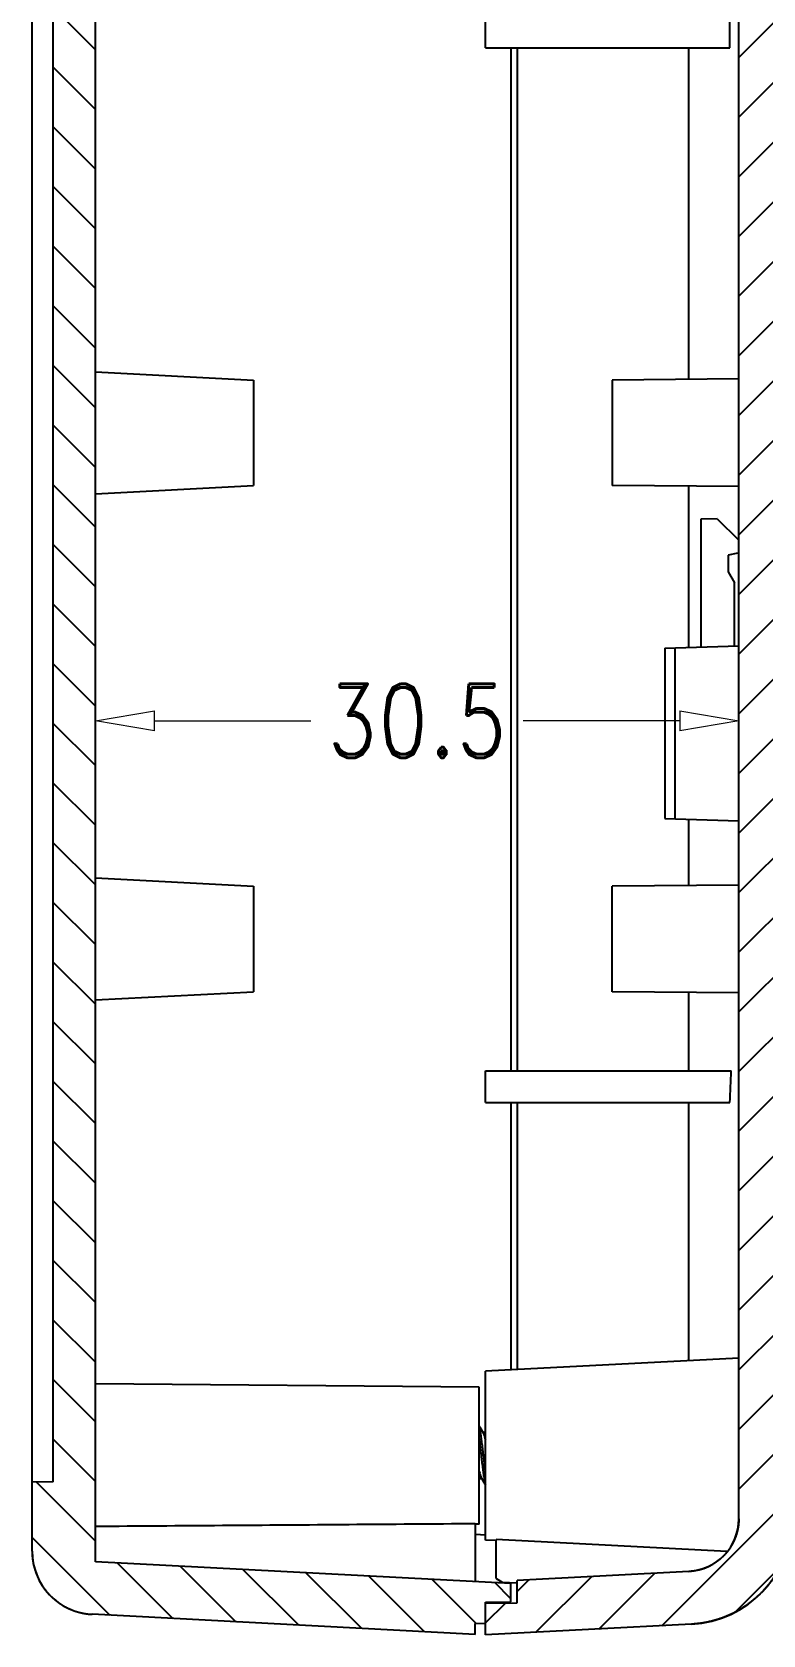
# Model space of a CAD drawing. Header units: millimetres. Extents: x 4625 to 5204, y 1432 to 1835.
# Drawn here: x 4814.1 to 4848.7, y 1588.7 to 1664.7 of the extents above; entities that cross this region are included whole.
import ezdxf

# ---------------------------------------------------------------- set-up
doc = ezdxf.new("R2010")
doc.units = ezdxf.units.MM
doc.layers.add('dim', color=3, linetype='Continuous', lineweight=9)
doc.styles.add('longtou', font='romand.shx', dxfattribs={"width": 0.8, "bigfont": 'fangsong.shx'})
doc.dimstyles.new('YanXiu', dxfattribs={"dimtxt": 2.5, "dimasz": 2.2, "dimexe": 1, "dimexo": 0, "dimgap": 0.66, "dimtad": 0, "dimzin": 1, "dimdsep": 46, "dimtxsty": 'longtou', "dimblk": 'CLOSEDBLANK', "dimcen": 0, "dimclrd": 3, "dimclre": 3, "dimclrt": 7, "dimazin": 0, "dimtfac": 1, "dimtofl": 0, "dimtmove": 0, "dimatfit": 3, "dimldrblk": 'CLOSEDBLANK', "dimfxl": 1, "dimlwd": 5, "dimlwe": 5, "dimarcsym": 0})

# ---------------------------------------------------------------- blocks, each defined once
blk = doc.blocks.new('_ClosedBlank')
at = {"color": 0, "linetype": 'ByBlock', "lineweight": -2}
for p, q in [((-1, 0.167), (0, 0)), ((-1, 0.167), (-1, -0.167)), ((0, 0), (-1, -0.167))]:
    blk.add_line(p, q, dxfattribs=at)
blk = doc.blocks.new('*D36')
at = {"layer": 'Defpoints', "color": 0}
for p in [(4817.068, 1632.077), (4847.568, 1627.33), (4817.068, 1627.121)]:
    blk.add_point(p, dxfattribs=at)
at = {"layer": 'dim', "color": 3, "lineweight": 5}
for p, q in [((4817.068, 1627.121), (4817.068, 1632.776)), ((4847.568, 1627.33), (4847.568, 1632.776)), ((4819.868, 1632.077), (4827.285, 1632.077)), ((4844.768, 1632.077), (4837.351, 1632.077))]:
    blk.add_line(p, q, dxfattribs=at)
at = {"layer": 'dim', "color": 3, "lineweight": 5, "xscale": 2.8, "yscale": 2.8, "zscale": 2.8, "rotation": 180}
blk.add_blockref('_ClosedBlank', (4817.068, 1632.077), dxfattribs=at)
at = {"layer": 'dim', "color": 3, "lineweight": 5, "xscale": 2.8, "yscale": 2.8, "zscale": 2.8}
blk.add_blockref('_ClosedBlank', (4847.568, 1632.077), dxfattribs=at)
at = {"layer": 'dim', "color": 7, "insert": (4832.318, 1632.077), "char_height": 3.5, "attachment_point": 5, "style": 'longtou'}
blk.add_mtext('30.5', dxfattribs=at)

msp = doc.modelspace()

# ---------------------------------------------------------------- hatches: boundary and pattern name
at = {"linetype": 'Continuous'}
h = msp.add_hatch(dxfattribs=at)
h.set_pattern_fill('DEFAULT__9', color=5, scale=2, angle=135, style=0, pattern_type=0)
h.set_pattern_definition([(135, (3863.7628, 1211.4677), (-1.4142136, -1.4142136), [])])
edge = h.paths.add_edge_path()
edge.add_line((4835.568, 1589.286), (4835.568, 1590.289))
edge.add_line((4835.068, 1589.277), (4835.568, 1589.286))
edge.add_line((4835.068, 1588.762), (4835.068, 1589.277))
edge.add_line((4835.068, 1588.762), (4816.911, 1589.713))
edge.add_spline(control_points=[(4814.068, 1592.709), (4814.068, 1591.024), (4815.228, 1589.802), (4816.911, 1589.713)], knot_values=[0, 0, 0, 0, 1, 1, 1, 1], weights=[1, 0.816916, 0.816916, 1], degree=3, periodic=0)
edge.add_line((4814.068, 1592.709), (4814.068, 1595.986))
edge.add_line((4815.068, 1596.003), (4814.068, 1595.986))
edge.add_line((4815.068, 1596.003), (4815.068, 1733.468))
edge.add_line((4815.068, 1733.468), (4814.068, 1733.486))
edge.add_line((4814.068, 1733.486), (4814.068, 1736.762))
edge.add_spline(control_points=[(4814.068, 1736.762), (4814.068, 1738.447), (4815.228, 1739.67), (4816.911, 1739.758)], knot_values=[0, 0, 0, 0, 1, 1, 1, 1], weights=[1, 0.816916, 0.816916, 1], degree=3, periodic=0)
edge.add_line((4816.911, 1739.758), (4824.515, 1740.156))
edge.add_spline(control_points=[(4824.515, 1740.156), (4824.793, 1740.171), (4825.006, 1740.35), (4825.068, 1740.622)], knot_values=[0, 0, 0, 0, 1, 1, 1, 1], weights=[1, 0.865203, 0.865203, 1], degree=3, periodic=0)
edge.add_line((4825.068, 1740.622), (4826.566, 1740.635))
edge.add_line((4826.566, 1740.635), (4827.068, 1740.435))
edge.add_line((4827.068, 1739.736), (4827.068, 1740.435))
edge.add_line((4826.068, 1739.736), (4827.068, 1739.736))
edge.add_line((4826.068, 1738.436), (4826.068, 1739.736))
edge.add_line((4826.068, 1738.436), (4827.068, 1738.436))
edge.add_line((4827.068, 1737.466), (4827.068, 1738.436))
edge.add_line((4818.25, 1737.312), (4827.068, 1737.466))
edge.add_spline(control_points=[(4818.25, 1737.312), (4818.017, 1737.308), (4817.785, 1737.3), (4817.552, 1737.288)], knot_values=[0, 0, 0, 0, 1, 1, 1, 1], weights=[1, 0.999898, 0.999898, 1], degree=3, periodic=0)
edge.add_line((4817.068, 1737.263), (4817.552, 1737.288))
edge.add_line((4817.068, 1592.209), (4817.068, 1737.263))
edge.add_line((4836.768, 1591.176), (4817.068, 1592.209))
edge.add_line((4836.768, 1590.31), (4836.768, 1591.176))
edge.add_line((4835.568, 1590.289), (4836.768, 1590.31))
h = msp.add_hatch(dxfattribs=at)
h.set_pattern_fill('A', color=5, scale=2, angle=45, style=0, pattern_type=0)
h.set_pattern_definition([(45, (3863.7628, 1211.4677), (-1.4142136, 1.4142136), [])])
edge = h.paths.add_edge_path()
edge.add_line((4835.568, 1588.736), (4835.568, 1590.239))
edge.add_line((4835.568, 1590.239), (4837.068, 1590.265))
edge.add_line((4837.068, 1590.265), (4837.068, 1591.318))
edge.add_line((4845.199, 1591.744), (4837.068, 1591.318))
edge.add_spline(control_points=[(4847.568, 1594.24), (4847.568, 1592.836), (4846.601, 1591.817), (4845.199, 1591.744)], knot_values=[0, 0, 0, 0, 1, 1, 1, 1], weights=[1, 0.816916, 0.816916, 1], degree=3, periodic=0)
edge.add_line((4847.568, 1594.24), (4847.568, 1735.231))
edge.add_spline(control_points=[(4847.568, 1735.231), (4847.568, 1736.087), (4847.163, 1736.842), (4846.449, 1737.315)], knot_values=[0, 0, 0, 0, 1, 1, 1, 1], weights=[1, 0.92066, 0.92066, 1], degree=3, periodic=0)
edge.add_spline(control_points=[(4846.449, 1737.315), (4846.289, 1737.421), (4846.106, 1737.478), (4845.914, 1737.481)], knot_values=[0, 0, 0, 0, 1, 1, 1, 1], weights=[1, 0.973328, 0.973328, 1], degree=3, periodic=0)
edge.add_line((4843.068, 1737.531), (4845.914, 1737.481))
edge.add_line((4843.068, 1737.531), (4843.068, 1738.436))
edge.add_line((4844.068, 1738.436), (4843.068, 1738.436))
edge.add_line((4844.068, 1738.436), (4844.068, 1739.736))
edge.add_line((4844.068, 1739.736), (4843.068, 1739.736))
edge.add_line((4843.068, 1739.736), (4843.068, 1740.466))
edge.add_line((4843.57, 1740.666), (4843.068, 1740.466))
edge.add_line((4845.068, 1740.653), (4843.57, 1740.666))
edge.add_spline(control_points=[(4845.068, 1740.653), (4845.132, 1740.401), (4845.329, 1740.231), (4845.587, 1740.204)], knot_values=[0, 0, 0, 0, 1, 1, 1, 1], weights=[1, 0.880203, 0.880203, 1], degree=3, periodic=0)
edge.add_spline(control_points=[(4850.068, 1735.231), (4850.068, 1737.924), (4848.266, 1739.924), (4845.587, 1740.204)], knot_values=[0, 0, 0, 0, 1, 1, 1, 1], weights=[1, 0.828608, 0.828608, 1], degree=3, periodic=0)
edge.add_line((4850.068, 1726.236), (4850.068, 1735.231))
edge.add_line((4849.568, 1726.227), (4850.068, 1726.236))
edge.add_line((4849.568, 1725.236), (4849.568, 1726.227))
edge.add_line((4850.268, 1725.223), (4849.568, 1725.236))
edge.add_line((4850.268, 1684.736), (4850.268, 1725.223))
edge.add_line((4850.268, 1684.736), (4850.068, 1684.732))
edge.add_line((4850.068, 1644.739), (4850.068, 1684.732))
edge.add_line((4850.268, 1644.736), (4850.068, 1644.739))
edge.add_line((4850.268, 1604.248), (4850.268, 1644.736))
edge.add_line((4850.268, 1604.248), (4849.568, 1604.236))
edge.add_line((4849.568, 1603.244), (4849.568, 1604.236))
edge.add_line((4849.568, 1603.244), (4850.068, 1603.236))
edge.add_line((4850.068, 1594.24), (4850.068, 1603.236))
edge.add_spline(control_points=[(4850.068, 1594.24), (4850.068, 1591.432), (4848.135, 1589.394), (4845.33, 1589.247)], knot_values=[0, 0, 0, 0, 1, 1, 1, 1], weights=[1, 0.816916, 0.816916, 1], degree=3, periodic=0)
edge.add_line((4845.33, 1589.247), (4835.568, 1588.736))

# ---------------------------------------------------------------- linework, layer by layer
at = {"color": 7, "linetype": 'Continuous'}
for p, q in [((4814.068, 1592.709), (4814.068, 1736.762)), ((4817.068, 1592.209), (4817.068, 1737.263)), ((4817.068, 1592.209), (4817.068, 1737.263)), ((4847.568, 1594.24), (4847.568, 1735.231)), ((4847.568, 1594.24), (4847.568, 1735.231)), ((4815.068, 1596.003), (4815.068, 1733.468)), ((4815.068, 1596.003), (4815.068, 1733.468)), ((4835.568, 1663.986), (4835.568, 1665.486)), ((4835.568, 1663.986), (4847.137, 1663.986)), ((4836.768, 1663.986), (4836.768, 1615.486)), ((4837.068, 1663.986), (4837.068, 1615.486)), ((4845.199, 1648.267), (4845.199, 1663.986)), ((4817.068, 1648.629), (4824.568, 1648.236)), ((4824.568, 1648.236), (4824.568, 1643.236)), ((4847.568, 1648.288), (4841.568, 1648.236)), ((4841.568, 1648.236), (4841.568, 1643.236)), ((4817.068, 1642.842), (4824.568, 1643.236)), ((4847.568, 1643.183), (4841.568, 1643.236)), ((4845.199, 1635.559), (4845.199, 1643.204)), ((4846.548, 1641.66), (4845.768, 1641.633)), ((4845.768, 1641.633), (4845.768, 1635.578)), ((4846.548, 1641.66), (4847.568, 1640.64)), ((4847.52, 1640.02), (4847.068, 1639.94)), ((4847.068, 1639.94), (4847.068, 1639.14)), ((4847.068, 1639.14), (4847.368, 1638.621)), ((4847.368, 1635.643), (4847.368, 1638.621)), ((4844.068, 1635.519), (4847.568, 1635.641)), ((4844.551, 1627.435), (4844.551, 1635.536)), ((4844.068, 1635.519), (4844.068, 1627.452)), ((4844.068, 1627.452), (4847.568, 1627.33)), ((4845.199, 1624.267), (4845.199, 1627.413)), ((4817.068, 1624.629), (4824.568, 1624.236)), ((4824.568, 1624.236), (4824.568, 1619.236)), ((4847.568, 1624.288), (4841.568, 1624.236)), ((4841.568, 1619.236), (4841.568, 1624.236)), ((4817.068, 1618.842), (4824.568, 1619.236)), ((4847.568, 1619.183), (4841.568, 1619.236)), ((4845.199, 1615.486), (4845.199, 1619.204)), ((4835.568, 1613.986), (4835.568, 1615.486)), ((4835.568, 1615.486), (4847.21, 1615.486)), ((4835.568, 1613.986), (4847.143, 1613.986)), ((4836.768, 1613.986), (4836.768, 1601.298)), ((4837.068, 1613.986), (4837.068, 1601.314)), ((4845.199, 1601.74), (4845.199, 1613.986)), ((4847.568, 1601.864), (4835.568, 1601.236)), ((4835.268, 1600.486), (4817.068, 1600.644)), ((4835.568, 1593.236), (4835.568, 1601.236)), ((4835.268, 1593.987), (4835.268, 1600.484)), ((4835.568, 1598.336), (4835.448, 1598.336)), ((4835.367, 1597.247), (4835.365, 1597.263)), ((4835.371, 1597.212), (4835.367, 1597.247)), ((4835.469, 1597.224), (4835.465, 1597.263)), ((4815.068, 1596.003), (4814.068, 1595.986)), ((4815.068, 1596.003), (4814.068, 1595.986)), ((4835.389, 1596.136), (4835.268, 1596.136)), ((4814.068, 1592.709), (4814.068, 1595.986)), ((4835.068, 1594.022), (4835.068, 1591.265)), ((4835.268, 1593.986), (4835.068, 1593.984)), ((4835.068, 1593.515), (4835.573, 1593.489)), ((4836.068, 1593.209), (4835.568, 1593.236)), ((4836.068, 1591.407), (4836.068, 1593.255)), ((4847.004, 1592.69), (4836.068, 1593.255)), ((4836.768, 1591.176), (4817.068, 1592.209)), ((4836.768, 1591.176), (4817.068, 1592.209)), ((4845.199, 1591.744), (4837.068, 1591.318)), ((4845.199, 1591.744), (4837.068, 1591.318)), ((4836.068, 1591.407), (4836.354, 1591.242)), ((4836.354, 1591.242), (4837.068, 1591.204)), ((4836.768, 1590.31), (4836.768, 1591.22)), ((4836.768, 1590.31), (4836.768, 1591.176)), ((4837.068, 1590.265), (4837.068, 1591.318)), ((4837.068, 1590.265), (4837.068, 1591.318)), ((4835.568, 1590.289), (4836.768, 1590.31)), ((4835.568, 1590.289), (4836.768, 1590.31)), ((4835.568, 1588.736), (4835.568, 1590.289)), ((4835.568, 1589.286), (4835.568, 1590.289)), ((4835.568, 1590.239), (4837.068, 1590.265)), ((4835.568, 1590.239), (4837.068, 1590.265)), ((4835.568, 1588.736), (4835.568, 1590.239)), ((4835.068, 1588.762), (4816.911, 1589.713)), ((4835.068, 1588.762), (4816.911, 1589.713)), ((4835.068, 1589.277), (4835.568, 1589.286)), ((4835.068, 1589.277), (4835.568, 1589.286)), ((4835.068, 1588.762), (4835.068, 1589.277)), ((4835.068, 1588.762), (4835.068, 1589.277)), ((4845.33, 1589.247), (4835.568, 1588.736)), ((4845.33, 1589.247), (4835.568, 1588.736))]:
    msp.add_line(p, q, dxfattribs=at)
for points in [[(4835.471, 1598.296), (4835.311, 1598.565), (4835.268, 1598.638)], [(4835.365, 1596.175), (4835.529, 1595.899), (4835.568, 1595.833)]]:
    msp.add_lwpolyline(points, dxfattribs=at)
for centre, radius, start, end in [((4847.468, 1640.316), 0.3, 279.98925, 289.93953), ((4604.081, 1625.547), 243.337, 357.27667, 357.6302), ((4845.068, 1594.24), 2.5, 273, 0), ((4845.068, 1594.24), 5, 273, 0), ((4817.068, 1592.709), 3, 180, 267)]:
    msp.add_arc(centre, radius, start, end, dxfattribs=at)
for points, start_tangent, end_tangent in [([(4847.137, 1663.986), (4847.137, 1664.486), (4847.137, 1664.986), (4847.137, 1665.486)], (0.000711, 1), (-0.000711, 1)), ([(4835.465, 1597.263), (4835.429, 1597.564), (4835.394, 1597.852), (4835.359, 1598.114), (4835.323, 1598.341), (4835.288, 1598.522), (4835.268, 1598.593)], (-0.115861, 0.993265), (-0.274727, 0.961522)), ([(4835.569, 1597.98), (4835.552, 1598.054), (4835.515, 1598.189), (4835.478, 1598.284), (4835.472, 1598.296)], (-0.211721, 0.97733), (-0.451783, 0.892128)), ([(4835.365, 1597.263), (4835.329, 1597.564), (4835.294, 1597.852), (4835.269, 1598.043)], (-0.115861, 0.993265), (-0.137757, 0.990466)), ([(4835.568, 1595.877), (4835.542, 1595.978), (4835.507, 1596.168), (4835.471, 1596.402), (4835.436, 1596.67), (4835.4, 1596.961), (4835.371, 1597.212)], (-0.252814, 0.967515), (-0.115869, 0.993265)), ([(4835.568, 1596.426), (4835.536, 1596.67), (4835.5, 1596.961), (4835.469, 1597.224)], (-0.13852, 0.99036), (-0.115854, 0.993266)), ([(4835.267, 1596.491), (4835.285, 1596.413), (4835.322, 1596.279), (4835.359, 1596.186), (4835.364, 1596.175)], (0.211751, -0.977324), (0.453167, -0.891426)), ([(4817.068, 1593.891), (4823.094, 1593.934), (4829.094, 1593.978), (4835.068, 1594.022)], (0.999974, 0.007179), (0.999972, 0.007474)), ([(4847.568, 1594.24), (4847.568, 1594.213), (4847.568, 1594.186), (4847.567, 1594.159), (4847.566, 1594.132), (4847.564, 1594.104), (4847.563, 1594.077), (4847.561, 1594.049), (4847.559, 1594.022), (4847.556, 1593.994), (4847.553, 1593.966), (4847.55, 1593.938), (4847.546, 1593.911), (4847.542, 1593.883), (4847.538, 1593.855), (4847.534, 1593.826), (4847.529, 1593.798), (4847.524, 1593.77), (4847.518, 1593.742), (4847.512, 1593.714), (4847.506, 1593.685), (4847.499, 1593.657), (4847.492, 1593.629), (4847.485, 1593.601), (4847.477, 1593.572), (4847.469, 1593.544), (4847.461, 1593.516), (4847.452, 1593.488), (4847.443, 1593.459), (4847.434, 1593.431), (4847.424, 1593.403), (4847.414, 1593.375), (4847.403, 1593.347), (4847.392, 1593.319), (4847.381, 1593.291), (4847.369, 1593.263), (4847.357, 1593.235), (4847.345, 1593.208), (4847.332, 1593.18), (4847.319, 1593.153), (4847.306, 1593.125), (4847.292, 1593.098), (4847.278, 1593.071), (4847.263, 1593.044), (4847.249, 1593.017), (4847.233, 1592.991), (4847.218, 1592.964), (4847.202, 1592.938), (4847.186, 1592.911), (4847.169, 1592.885), (4847.152, 1592.86), (4847.135, 1592.834), (4847.117, 1592.808), (4847.099, 1592.783), (4847.081, 1592.758), (4847.063, 1592.733), (4847.044, 1592.708), (4847.025, 1592.684), (4847.005, 1592.66), (4846.985, 1592.636), (4846.965, 1592.612), (4846.945, 1592.588), (4846.924, 1592.565), (4846.903, 1592.542), (4846.882, 1592.519), (4846.86, 1592.497), (4846.838, 1592.475), (4846.816, 1592.453), (4846.794, 1592.431), (4846.771, 1592.41), (4846.748, 1592.389), (4846.725, 1592.368), (4846.701, 1592.348), (4846.678, 1592.327), (4846.654, 1592.307), (4846.63, 1592.288), (4846.605, 1592.269), (4846.581, 1592.25), (4846.556, 1592.231), (4846.531, 1592.213), (4846.506, 1592.195), (4846.481, 1592.178), (4846.455, 1592.16), (4846.429, 1592.143), (4846.404, 1592.127), (4846.377, 1592.111), (4846.351, 1592.095), (4846.325, 1592.079), (4846.299, 1592.064), (4846.272, 1592.049), (4846.245, 1592.035), (4846.218, 1592.021), (4846.191, 1592.007), (4846.164, 1591.993), (4846.137, 1591.98), (4846.11, 1591.968), (4846.082, 1591.955), (4846.055, 1591.943), (4846.028, 1591.932), (4846, 1591.92), (4845.972, 1591.91), (4845.945, 1591.899), (4845.917, 1591.889), (4845.889, 1591.879), (4845.861, 1591.869), (4845.833, 1591.86), (4845.806, 1591.852), (4845.778, 1591.843), (4845.75, 1591.835), (4845.722, 1591.827), (4845.694, 1591.82), (4845.666, 1591.813), (4845.638, 1591.806), (4845.61, 1591.8), (4845.583, 1591.794), (4845.555, 1591.788), (4845.527, 1591.783), (4845.499, 1591.778), (4845.472, 1591.773), (4845.444, 1591.769), (4845.417, 1591.765), (4845.389, 1591.761), (4845.362, 1591.758), (4845.334, 1591.754), (4845.307, 1591.752), (4845.28, 1591.749), (4845.253, 1591.747), (4845.226, 1591.745), (4845.199, 1591.744)], (0, -1), (-0.99863, -0.052336)), ([(4850.068, 1594.24), (4850.068, 1594.186), (4850.067, 1594.132), (4850.065, 1594.078), (4850.063, 1594.023), (4850.061, 1593.969), (4850.057, 1593.914), (4850.054, 1593.859), (4850.049, 1593.803), (4850.044, 1593.748), (4850.038, 1593.692), (4850.032, 1593.637), (4850.024, 1593.581), (4850.017, 1593.525), (4850.008, 1593.469), (4849.999, 1593.413), (4849.989, 1593.356), (4849.979, 1593.3), (4849.968, 1593.243), (4849.956, 1593.187), (4849.943, 1593.131), (4849.93, 1593.074), (4849.916, 1593.017), (4849.902, 1592.961), (4849.886, 1592.904), (4849.87, 1592.848), (4849.854, 1592.791), (4849.836, 1592.735), (4849.818, 1592.678), (4849.799, 1592.622), (4849.779, 1592.566), (4849.759, 1592.51), (4849.738, 1592.454), (4849.716, 1592.398), (4849.694, 1592.342), (4849.67, 1592.286), (4849.647, 1592.231), (4849.622, 1592.175), (4849.596, 1592.12), (4849.57, 1592.065), (4849.543, 1592.011), (4849.516, 1591.956), (4849.488, 1591.902), (4849.459, 1591.848), (4849.429, 1591.794), (4849.399, 1591.741), (4849.368, 1591.688), (4849.336, 1591.635), (4849.303, 1591.583), (4849.27, 1591.531), (4849.236, 1591.479), (4849.202, 1591.427), (4849.167, 1591.376), (4849.131, 1591.326), (4849.094, 1591.276), (4849.057, 1591.226), (4849.019, 1591.176), (4848.981, 1591.128), (4848.942, 1591.079), (4848.902, 1591.031), (4848.862, 1590.984), (4848.821, 1590.937), (4848.78, 1590.89), (4848.738, 1590.844), (4848.695, 1590.799), (4848.652, 1590.754), (4848.608, 1590.709), (4848.564, 1590.665), (4848.519, 1590.622), (4848.474, 1590.579), (4848.428, 1590.537), (4848.381, 1590.496), (4848.335, 1590.455), (4848.287, 1590.414), (4848.239, 1590.375), (4848.191, 1590.336), (4848.143, 1590.297), (4848.093, 1590.259), (4848.044, 1590.222), (4847.994, 1590.186), (4847.944, 1590.15), (4847.893, 1590.115), (4847.842, 1590.08), (4847.791, 1590.046), (4847.739, 1590.013), (4847.687, 1589.981), (4847.634, 1589.949), (4847.582, 1589.918), (4847.529, 1589.888), (4847.476, 1589.858), (4847.422, 1589.829), (4847.369, 1589.801), (4847.315, 1589.773), (4847.26, 1589.747), (4847.206, 1589.72), (4847.152, 1589.695), (4847.097, 1589.67), (4847.042, 1589.646), (4846.987, 1589.623), (4846.932, 1589.601), (4846.877, 1589.579), (4846.821, 1589.558), (4846.766, 1589.537), (4846.71, 1589.518), (4846.654, 1589.499), (4846.599, 1589.48), (4846.543, 1589.463), (4846.487, 1589.446), (4846.432, 1589.43), (4846.376, 1589.414), (4846.32, 1589.4), (4846.264, 1589.385), (4846.208, 1589.372), (4846.153, 1589.359), (4846.097, 1589.347), (4846.042, 1589.336), (4845.986, 1589.325), (4845.931, 1589.315), (4845.875, 1589.306), (4845.82, 1589.297), (4845.765, 1589.289), (4845.71, 1589.282), (4845.655, 1589.275), (4845.601, 1589.269), (4845.546, 1589.263), (4845.492, 1589.258), (4845.438, 1589.254), (4845.384, 1589.25), (4845.33, 1589.247)], (0, -1), (-0.99863, -0.052336)), ([(4814.068, 1592.709), (4814.068, 1592.677), (4814.069, 1592.644), (4814.07, 1592.612), (4814.071, 1592.579), (4814.073, 1592.546), (4814.075, 1592.513), (4814.077, 1592.48), (4814.08, 1592.447), (4814.083, 1592.414), (4814.086, 1592.38), (4814.09, 1592.347), (4814.094, 1592.314), (4814.099, 1592.28), (4814.104, 1592.246), (4814.11, 1592.213), (4814.115, 1592.179), (4814.122, 1592.145), (4814.128, 1592.111), (4814.135, 1592.077), (4814.143, 1592.043), (4814.151, 1592.009), (4814.159, 1591.975), (4814.168, 1591.942), (4814.177, 1591.908), (4814.187, 1591.874), (4814.197, 1591.84), (4814.207, 1591.806), (4814.218, 1591.772), (4814.23, 1591.738), (4814.241, 1591.704), (4814.254, 1591.671), (4814.266, 1591.637), (4814.279, 1591.604), (4814.293, 1591.57), (4814.307, 1591.537), (4814.321, 1591.503), (4814.336, 1591.47), (4814.351, 1591.437), (4814.367, 1591.404), (4814.383, 1591.371), (4814.399, 1591.339), (4814.416, 1591.306), (4814.434, 1591.274), (4814.452, 1591.242), (4814.47, 1591.21), (4814.488, 1591.178), (4814.508, 1591.146), (4814.527, 1591.115), (4814.547, 1591.083), (4814.567, 1591.052), (4814.588, 1591.021), (4814.609, 1590.991), (4814.63, 1590.961), (4814.652, 1590.93), (4814.675, 1590.901), (4814.697, 1590.871), (4814.72, 1590.842), (4814.744, 1590.812), (4814.768, 1590.784), (4814.792, 1590.755), (4814.816, 1590.727), (4814.841, 1590.699), (4814.866, 1590.671), (4814.892, 1590.644), (4814.918, 1590.617), (4814.944, 1590.591), (4814.971, 1590.564), (4814.998, 1590.538), (4815.025, 1590.513), (4815.052, 1590.487), (4815.08, 1590.462), (4815.108, 1590.438), (4815.137, 1590.414), (4815.165, 1590.39), (4815.194, 1590.366), (4815.223, 1590.343), (4815.253, 1590.321), (4815.283, 1590.298), (4815.313, 1590.277), (4815.343, 1590.255), (4815.373, 1590.234), (4815.404, 1590.213), (4815.435, 1590.193), (4815.466, 1590.173), (4815.497, 1590.154), (4815.528, 1590.135), (4815.56, 1590.116), (4815.592, 1590.098), (4815.624, 1590.08), (4815.656, 1590.063), (4815.688, 1590.046), (4815.72, 1590.029), (4815.753, 1590.013), (4815.785, 1589.997), (4815.818, 1589.982), (4815.851, 1589.967), (4815.884, 1589.953), (4815.917, 1589.939), (4815.95, 1589.925), (4815.983, 1589.912), (4816.016, 1589.9), (4816.05, 1589.887), (4816.083, 1589.876), (4816.116, 1589.864), (4816.15, 1589.853), (4816.183, 1589.843), (4816.217, 1589.833), (4816.25, 1589.823), (4816.284, 1589.814), (4816.317, 1589.805), (4816.35, 1589.796), (4816.384, 1589.788), (4816.417, 1589.781), (4816.451, 1589.773), (4816.484, 1589.767), (4816.517, 1589.76), (4816.551, 1589.754), (4816.584, 1589.749), (4816.617, 1589.743), (4816.65, 1589.738), (4816.683, 1589.734), (4816.716, 1589.73), (4816.749, 1589.726), (4816.781, 1589.723), (4816.814, 1589.72), (4816.846, 1589.717), (4816.879, 1589.715), (4816.911, 1589.713)], (0, -1), (0.99863, -0.052336))]:
    msp.add_spline(points, degree=3, dxfattribs=dict(at, start_tangent=start_tangent, end_tangent=end_tangent))

# ---------------------------------------------------------------- dimensions: what is measured, and where the dimension line sits
at = {"layer": 'dim'}
dim = msp.add_linear_dim(base=(4817.068, 1632.077), p1=(4847.568, 1627.33), p2=(4817.068, 1627.121), dimstyle='YanXiu', override={"dimtxt": 3.5, "dimasz": 2.8, "dimexe": 0.69965, "dimgap": 0.69965, "dimzin": 8}, dxfattribs=at)
dim.commit()
dim.dimension.update_dxf_attribs({"geometry": '*D36', "text_midpoint": (4832.318, 1632.077)})

doc.saveas('drawing.dxf')
